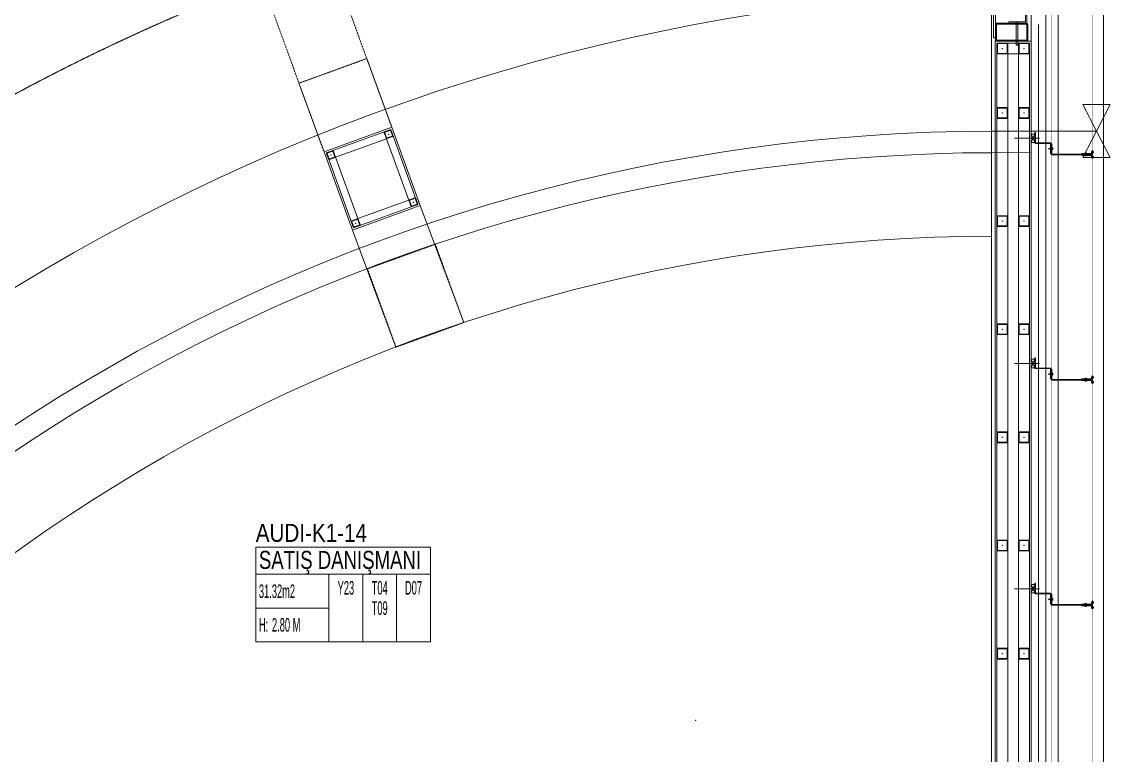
# Model space of a CAD drawing. Extents: x -2749 to 23780, y -1311 to 8245.
# Drawn here: x 10168 to 10772, y 492 to 899 of the extents above; entities that cross this region are included whole.
import ezdxf
from ezdxf.enums import TextEntityAlignment as Align

# ---------------------------------------------------------------- set-up
doc = ezdxf.new("R2010")
doc.units = 0
doc.header["$MEASUREMENT"] = 0
for name, pattern in [('DASHED2', [0.375, 0.25, -0.125]), ('DOT2', [0.125, 0, -0.125]), ('HIDDEN', [0.375, 0.25, -0.125])]:
    doc.linetypes.add(name, pattern=pattern)
doc.layers.get('0').update_dxf_attribs({"color": 9, "lineweight": 9})
for name, color, linetype, lineweight in [('-M-YNGN-SPR', 251, 'Continuous', 9), ('06C', 9, 'Continuous', 9), ('06D', 9, 'Continuous', 9), ('10', 9, 'Continuous', 9), ('11', 9, 'Continuous', 9), ('20', 9, 'DOT2', 9), ('21', 9, 'Continuous', 9), ('33', 9, 'BATTING', 9), ('35', 9, 'Continuous', 9), ('40', 9, 'Continuous', 9), ('40B', 9, 'Continuous', 9)]:
    doc.layers.add(name, color=color, linetype=linetype, lineweight=lineweight)
doc.styles.add('Arial', font='arial.ttf', dxfattribs={"height": 2.5})
doc.styles.add('MuuM_TEXT-STANDART', font='ARIALN.TTF')
doc.linetypes.add('BATTING', pattern='A,0.0001,-0.1,[134,ltypeshp.shx,S=0.1,R=0,X=-0.1,Y=0],-0.2,[134,ltypeshp.shx,S=0.1,R=180,X=0.1,Y=0],-0.1', length=0.4001)

# ---------------------------------------------------------------- blocks, each defined once
blk = doc.blocks.new('p- alum kaplama profil')
at = {"lineweight": 13}
blk.add_lwpolyline([(7.12, 12.59), (7.12, 26.49)], dxfattribs=at)
at = {"lineweight": 18}
blk.add_lwpolyline([(4.09, 6.16), (-1.41, 6.16), (-1.41, 6.46), (4.09, 6.46, 0.414214), (4.29, 6.66), (4.29, 14.66, -0.414214), (4.79, 15.16), (10.29, 15.16), (10.29, 14.86), (4.79, 14.86, 0.414214), (4.59, 14.66), (4.59, 6.66, -0.414214)], format="xyb", close=True, dxfattribs=at)
at = {"lineweight": 5}
blk.add_lwpolyline([(9.44, 15.16), (4.79, 15.16), (4.79, 17.16), (9.44, 17.16)], close=True, dxfattribs=at)
for points in [[(4.79, 15.16), (9.44, 17.16)], [(9.44, 15.16), (4.79, 17.16)]]:
    blk.add_lwpolyline(points, dxfattribs=at)
blk.add_lwpolyline([(-2.06, 5.56), (-2.06, -2.34), (-2.06, -15.69), (-1.66, -15.69), (-1.66, -2.34), (-1.66, 5.56), (-1.66, 5.56), (-1.66, 5.57), (-1.66, 5.57), (-1.66, 5.58), (-1.66, 5.58), (-1.65, 5.59), (-1.65, 5.59), (-1.65, 5.59), (-1.65, 5.6), (-1.65, 5.6), (-1.64, 5.61), (-1.64, 5.61), (-1.64, 5.62), (-1.64, 5.62), (-1.63, 5.62), (-1.63, 5.63), (-1.63, 5.63), (-1.62, 5.63), (-1.62, 5.64), (-1.61, 5.64), (-1.61, 5.64), (-1.61, 5.64), (-1.6, 5.65), (-1.6, 5.65), (-1.59, 5.65), (-1.59, 5.65), (-1.58, 5.65), (-1.58, 5.65), (-1.57, 5.66), (-1.57, 5.66), (-1.56, 5.66), (-1.56, 5.66), (3.94, 5.66), (3.94, 6.06), (-1.56, 6.06), (-1.58, 6.06), (-1.61, 6.05), (-1.63, 6.05), (-1.66, 6.05), (-1.68, 6.04), (-1.7, 6.03), (-1.73, 6.03), (-1.75, 6.02), (-1.77, 6.01), (-1.79, 6), (-1.82, 5.99), (-1.84, 5.97), (-1.86, 5.96), (-1.88, 5.94), (-1.89, 5.93), (-1.91, 5.91), (-1.93, 5.89), (-1.95, 5.87), (-1.96, 5.85), (-1.97, 5.83), (-1.99, 5.81), (-2, 5.79), (-2.01, 5.77), (-2.02, 5.75), (-2.03, 5.72), (-2.04, 5.7), (-2.04, 5.68), (-2.05, 5.65), (-2.05, 5.63), (-2.06, 5.61), (-2.06, 5.58)], close=True)
blk.add_lwpolyline([(-1.66, -2.34), (-2.06, -2.34)])
for points in [[(-2.36, -10.84), (-2.36, -16.39), (-2.36, -16.39, -0.414214), (-2.51, -16.54), (-2.51, -16.54), (-4.06, -16.54), (-4.06, -16.84), (-2.51, -16.84), (-2.51, -16.84, 0.414214), (-2.06, -16.39), (-2.06, -10.84)], [(-1.36, -10.84), (-1.66, -10.84), (-1.66, -16.39, 0.414214), (-1.21, -16.84), (-1.21, -16.84), (0.34, -16.84), (0.34, -16.54), (-1.21, -16.54), (-1.21, -16.54, -0.414214), (-1.36, -16.39), (-1.36, -16.39)]]:
    blk.add_lwpolyline(points, format="xyb", close=True)
for points in [[(1.61, 6.87, -10), (0.98, 6.96, -10)], [(1.56, 7.05, -10), (1.02, 7.13, -10)], [(1.05, 6.91, -10), (1.29, 7.56, -10)], [(1.29, 4.93, -10), (1.29, 7.8, -10)], [(1.53, 6.82, -10), (1.29, 7.56, -10)], [(1.29, 6.16, -10), (1.29, 6.26, -10)], [(0.67, 5.66, -10), (1.91, 5.66, -10)], [(0.67, 5.66, -10), (0.67, 5.64, -10), (0.67, 5.62, -10), (0.67, 5.6, -10), (0.68, 5.58, -10), (0.68, 5.56, -10), (0.69, 5.54, -10), (0.69, 5.52, -10), (0.7, 5.5, -10), (0.7, 5.48, -10), (0.71, 5.46, -10), (0.72, 5.45, -10), (0.73, 5.43, -10), (0.74, 5.41, -10), (0.75, 5.4, -10), (0.76, 5.38, -10), (0.77, 5.36, -10), (0.79, 5.35, -10), (0.8, 5.33, -10), (0.81, 5.32, -10), (0.83, 5.31, -10), (0.84, 5.29, -10), (0.86, 5.28, -10), (0.87, 5.27, -10), (0.89, 5.26, -10), (0.91, 5.25, -10), (0.92, 5.24, -10), (0.94, 5.23, -10), (0.96, 5.22, -10), (0.98, 5.21, -10), (1, 5.21, -10), (1.02, 5.2, -10), (1.03, 5.2, -10)], [(0.96, 5.66, -10), (0.97, 5.66, -10), (0.97, 5.66, -10), (0.97, 5.66, -10), (0.98, 5.66, -10), (0.98, 5.66, -10), (0.99, 5.66, -10), (0.99, 5.66, -10), (1, 5.66, -10), (1, 5.67, -10), (1, 5.67, -10), (1.01, 5.67, -10), (1.01, 5.67, -10), (1.01, 5.67, -10), (1.02, 5.68, -10), (1.02, 5.68, -10), (1.02, 5.68, -10), (1.03, 5.69, -10), (1.03, 5.69, -10), (1.03, 5.69, -10), (1.04, 5.7, -10), (1.04, 5.7, -10), (1.04, 5.7, -10), (1.04, 5.71, -10), (1.04, 5.71, -10), (1.05, 5.72, -10), (1.05, 5.72, -10), (1.05, 5.72, -10), (1.05, 5.73, -10), (1.05, 5.73, -10), (1.05, 5.74, -10), (1.05, 5.74, -10), (1.05, 5.75, -10)], [(1.33, 5.85, -10), (0.98, 5.88, -10)], [(1.03, 5.2, -10), (1.04, 5.2, -10), (1.05, 5.19, -10), (1.05, 5.19, -10), (1.06, 5.19, -10), (1.06, 5.19, -10), (1.07, 5.19, -10), (1.07, 5.19, -10), (1.08, 5.19, -10), (1.08, 5.19, -10), (1.09, 5.19, -10), (1.09, 5.18, -10), (1.1, 5.18, -10), (1.1, 5.18, -10), (1.11, 5.18, -10), (1.11, 5.18, -10), (1.12, 5.18, -10), (1.12, 5.18, -10), (1.13, 5.18, -10), (1.13, 5.18, -10), (1.14, 5.18, -10), (1.15, 5.18, -10), (1.15, 5.18, -10), (1.16, 5.17, -10), (1.16, 5.17, -10), (1.17, 5.17, -10), (1.17, 5.17, -10), (1.18, 5.17, -10), (1.18, 5.17, -10), (1.19, 5.17, -10), (1.19, 5.17, -10), (1.2, 5.17, -10), (1.2, 5.17, -10)], [(1.05, 5.83, -10), (1.05, 6.01, -10)], [(1.05, 5.75, -10), (1.05, 5.83, -10)], [(1.2, 5.17, -10), (1.2, 5.2, -10)], [(1.38, 5.2, -10), (1.2, 5.2, -10)], [(1.38, 5.17, -10), (1.38, 5.2, -10)], [(1.38, 5.17, -10), (1.38, 5.17, -10), (1.39, 5.17, -10), (1.39, 5.17, -10), (1.4, 5.17, -10), (1.41, 5.17, -10), (1.41, 5.17, -10), (1.42, 5.17, -10), (1.42, 5.17, -10), (1.43, 5.17, -10), (1.43, 5.18, -10), (1.44, 5.18, -10), (1.44, 5.18, -10), (1.45, 5.18, -10), (1.45, 5.18, -10), (1.46, 5.18, -10), (1.46, 5.18, -10), (1.47, 5.18, -10), (1.47, 5.18, -10), (1.48, 5.18, -10), (1.48, 5.18, -10), (1.49, 5.18, -10), (1.5, 5.19, -10), (1.5, 5.19, -10), (1.51, 5.19, -10), (1.51, 5.19, -10), (1.52, 5.19, -10), (1.52, 5.19, -10), (1.53, 5.19, -10), (1.53, 5.19, -10), (1.54, 5.19, -10), (1.54, 5.2, -10), (1.55, 5.2, -10)], [(1.53, 5.75, -10), (1.53, 5.92, -10)], [(1.53, 5.75, -10), (1.53, 5.74, -10), (1.53, 5.74, -10), (1.53, 5.73, -10), (1.53, 5.73, -10), (1.53, 5.72, -10), (1.54, 5.72, -10), (1.54, 5.72, -10), (1.54, 5.71, -10), (1.54, 5.71, -10), (1.54, 5.7, -10), (1.54, 5.7, -10), (1.55, 5.7, -10), (1.55, 5.69, -10), (1.55, 5.69, -10), (1.55, 5.69, -10), (1.56, 5.68, -10), (1.56, 5.68, -10), (1.56, 5.68, -10), (1.57, 5.67, -10), (1.57, 5.67, -10), (1.58, 5.67, -10), (1.58, 5.67, -10), (1.58, 5.67, -10), (1.59, 5.66, -10), (1.59, 5.66, -10), (1.6, 5.66, -10), (1.6, 5.66, -10), (1.6, 5.66, -10), (1.61, 5.66, -10), (1.61, 5.66, -10), (1.62, 5.66, -10), (1.62, 5.66, -10)], [(1.55, 5.2, -10), (1.57, 5.2, -10), (1.59, 5.21, -10), (1.6, 5.21, -10), (1.62, 5.22, -10), (1.64, 5.23, -10), (1.66, 5.24, -10), (1.68, 5.25, -10), (1.69, 5.26, -10), (1.71, 5.27, -10), (1.73, 5.28, -10), (1.74, 5.29, -10), (1.76, 5.31, -10), (1.77, 5.32, -10), (1.78, 5.33, -10), (1.8, 5.35, -10), (1.81, 5.36, -10), (1.82, 5.38, -10), (1.83, 5.4, -10), (1.84, 5.41, -10), (1.85, 5.43, -10), (1.86, 5.45, -10), (1.87, 5.46, -10), (1.88, 5.48, -10), (1.89, 5.5, -10), (1.89, 5.52, -10), (1.9, 5.54, -10), (1.9, 5.56, -10), (1.9, 5.58, -10), (1.91, 5.6, -10), (1.91, 5.62, -10), (1.91, 5.64, -10), (1.91, 5.66, -10)], [(-3.84, -17.04, 0), (-3.81, -17.07, 0), (-3.78, -17.1, 0), (-3.75, -17.12, 0), (-3.72, -17.15, 0), (-3.69, -17.17, 0), (-3.66, -17.19, 0), (-3.62, -17.21, 0), (-3.59, -17.23, 0), (-3.55, -17.24, 0), (-3.52, -17.26, 0), (-3.48, -17.27, 0), (-3.44, -17.28, 0), (-3.4, -17.28, 0), (-3.36, -17.29, 0), (-3.32, -17.29, 0), (-3.29, -17.29, 0), (-3.25, -17.29, 0), (-3.21, -17.29, 0), (-3.17, -17.28, 0), (-3.13, -17.28, 0), (-3.09, -17.27, 0), (-3.06, -17.26, 0), (-3.02, -17.24, 0), (-2.98, -17.23, 0), (-2.95, -17.21, 0), (-2.91, -17.19, 0), (-2.88, -17.17, 0), (-2.85, -17.15, 0), (-2.82, -17.12, 0), (-2.79, -17.1, 0), (-2.76, -17.07, 0), (-2.73, -17.04, 0)], [(-3.29, -17.04, 0), (-3.84, -17.04, 0)], [(-2.85, -16.54, 0), (-2.86, -16.51, 0), (-2.87, -16.47, 0), (-2.89, -16.44, 0), (-2.91, -16.41, 0), (-2.93, -16.38, 0), (-2.96, -16.35, 0), (-2.98, -16.33, 0), (-3.01, -16.31, 0), (-3.04, -16.29, 0), (-3.07, -16.27, 0), (-3.11, -16.25, 0), (-3.14, -16.24, 0), (-3.18, -16.23, 0), (-3.21, -16.22, 0), (-3.25, -16.22, 0), (-3.29, -16.22, 0), (-3.32, -16.22, 0), (-3.36, -16.22, 0), (-3.39, -16.23, 0), (-3.43, -16.24, 0), (-3.46, -16.25, 0), (-3.5, -16.27, 0), (-3.53, -16.29, 0), (-3.56, -16.31, 0), (-3.59, -16.33, 0), (-3.61, -16.35, 0), (-3.64, -16.38, 0), (-3.66, -16.41, 0), (-3.68, -16.44, 0), (-3.7, -16.47, 0), (-3.71, -16.51, 0), (-3.73, -16.54, 0)], [(-3.29, -16.54, 0), (-3.73, -16.54, 0)], [(-3.29, -16.54, 0), (-3.55, -16.54, 0)], [(-3.55, -16.54, 0), (-3.29, -16.54, 0)], [(-3.55, -17.04, 0), (-3.55, -16.54, 0)], [(-3.29, -17.54, 0), (-3.29, -16.04, 0)], [(-3.29, -16.54, 0), (-2.85, -16.54, 0)], [(-3.29, -16.54, 0), (-3.03, -16.54, 0)], [(-3.03, -16.54, 0), (-3.29, -16.54, 0)], [(-3.29, -17.04, 0), (-2.73, -17.04, 0)], [(-3.03, -17.04, 0), (-3.03, -16.54, 0)], [(-2.86, -13.04, 0), (-0.86, -13.04, 0)], [(-2.36, -12.52, 0), (-2.4, -12.53, 0), (-2.43, -12.56, 0), (-2.47, -12.58, 0), (-2.5, -12.6, 0), (-2.53, -12.63, 0), (-2.56, -12.66, 0), (-2.59, -12.69, 0), (-2.61, -12.73, 0), (-2.63, -12.76, 0), (-2.65, -12.8, 0), (-2.67, -12.84, 0), (-2.68, -12.88, 0), (-2.69, -12.92, 0), (-2.7, -12.96, 0), (-2.71, -13, 0), (-2.71, -13.04, 0), (-2.71, -13.08, 0), (-2.7, -13.13, 0), (-2.69, -13.17, 0), (-2.68, -13.21, 0), (-2.67, -13.25, 0), (-2.65, -13.28, 0), (-2.63, -13.32, 0), (-2.61, -13.36, 0), (-2.59, -13.39, 0), (-2.56, -13.42, 0), (-2.53, -13.45, 0), (-2.5, -13.48, 0), (-2.47, -13.51, 0), (-2.43, -13.53, 0), (-2.4, -13.55, 0), (-2.36, -13.57, 0)], [(-2.36, -13.04, 0), (-2.36, -12.52, 0)], [(-2.36, -13.04, 0), (-2.36, -12.73, 0)], [(-2.36, -12.73, 0), (-2.36, -13.04, 0)], [(-1.36, -12.73, 0), (-2.36, -12.73, 0)], [(-2.36, -13.04, 0), (-2.36, -13.36, 0)], [(-2.36, -13.04, 0), (-2.36, -13.57, 0)], [(-2.36, -13.36, 0), (-2.36, -13.04, 0)], [(-1.36, -13.36, 0), (-2.36, -13.36, 0)], [(-1.36, -13.04, 0), (-1.36, -12.37, 0)], [(-1.36, -13.72, 0), (-1.32, -13.68, 0), (-1.29, -13.65, 0), (-1.26, -13.61, 0), (-1.23, -13.58, 0), (-1.2, -13.54, 0), (-1.18, -13.5, 0), (-1.16, -13.45, 0), (-1.14, -13.41, 0), (-1.12, -13.37, 0), (-1.1, -13.32, 0), (-1.09, -13.28, 0), (-1.08, -13.23, 0), (-1.07, -13.18, 0), (-1.06, -13.14, 0), (-1.06, -13.09, 0), (-1.06, -13.04, 0), (-1.06, -12.99, 0), (-1.06, -12.95, 0), (-1.07, -12.9, 0), (-1.08, -12.85, 0), (-1.09, -12.81, 0), (-1.1, -12.76, 0), (-1.12, -12.72, 0), (-1.14, -12.67, 0), (-1.16, -12.63, 0), (-1.18, -12.59, 0), (-1.2, -12.55, 0), (-1.23, -12.51, 0), (-1.26, -12.47, 0), (-1.29, -12.43, 0), (-1.32, -12.4, 0), (-1.36, -12.37, 0)], [(-1.36, -13.04, 0), (-1.36, -13.72, 0)], [(-0.56, -17.04, 0), (-1.11, -17.04, 0)], [(0, -17.04, 0), (-0.03, -17.07, 0), (-0.06, -17.1, 0), (-0.09, -17.12, 0), (-0.12, -17.15, 0), (-0.15, -17.17, 0), (-0.18, -17.19, 0), (-0.22, -17.21, 0), (-0.25, -17.23, 0), (-0.29, -17.24, 0), (-0.33, -17.26, 0), (-0.36, -17.27, 0), (-0.4, -17.28, 0), (-0.44, -17.28, 0), (-0.48, -17.29, 0), (-0.52, -17.29, 0), (-0.56, -17.29, 0), (-0.59, -17.29, 0), (-0.63, -17.29, 0), (-0.67, -17.28, 0), (-0.71, -17.28, 0), (-0.75, -17.27, 0), (-0.79, -17.26, 0), (-0.82, -17.24, 0), (-0.86, -17.23, 0), (-0.89, -17.21, 0), (-0.93, -17.19, 0), (-0.96, -17.17, 0), (-0.99, -17.15, 0), (-1.02, -17.12, 0), (-1.05, -17.1, 0), (-1.08, -17.07, 0), (-1.11, -17.04, 0)], [(-1, -16.54, 0), (-0.98, -16.51, 0), (-0.97, -16.47, 0), (-0.95, -16.44, 0), (-0.93, -16.41, 0), (-0.91, -16.38, 0), (-0.88, -16.35, 0), (-0.86, -16.33, 0), (-0.83, -16.31, 0), (-0.8, -16.29, 0), (-0.77, -16.27, 0), (-0.73, -16.25, 0), (-0.7, -16.24, 0), (-0.66, -16.23, 0), (-0.63, -16.22, 0), (-0.59, -16.22, 0), (-0.56, -16.22, 0), (-0.52, -16.22, 0), (-0.48, -16.22, 0), (-0.45, -16.23, 0), (-0.41, -16.24, 0), (-0.38, -16.25, 0), (-0.34, -16.27, 0), (-0.31, -16.29, 0), (-0.28, -16.31, 0), (-0.25, -16.33, 0), (-0.23, -16.35, 0), (-0.2, -16.38, 0), (-0.18, -16.41, 0), (-0.16, -16.44, 0), (-0.14, -16.47, 0), (-0.13, -16.51, 0), (-0.12, -16.54, 0)], [(-0.56, -16.54, 0), (-1, -16.54, 0)], [(-0.56, -16.54, 0), (-0.82, -16.54, 0)], [(-0.82, -16.54, 0), (-0.56, -16.54, 0)], [(-0.82, -17.04, 0), (-0.82, -16.54, 0)], [(-0.56, -17.54, 0), (-0.56, -16.04, 0)], [(-0.56, -16.54, 0), (-0.3, -16.54, 0)], [(-0.56, -16.54, 0), (-0.12, -16.54, 0)], [(-0.3, -16.54, 0), (-0.56, -16.54, 0)], [(-0.56, -17.04, 0), (0, -17.04, 0)], [(-0.3, -17.04, 0), (-0.3, -16.54, 0)]]:
    blk.add_polyline3d(points)
blk = doc.blocks.new('p-cam dönüş noktası')
at = {"layer": '21', "elevation": 0}
for points in [[(-26.5, 56.83), (-34.04, 56.83), (-26.5, 42.14)], [(-26.5, 56.83), (-18.95, 56.83), (-26.5, 42.14)], [(-26.5, 27.45), (-34.04, 27.45), (-26.5, 42.14)], [(-26.5, 27.45), (-18.95, 27.45), (-26.5, 42.14)]]:
    blk.add_lwpolyline(points, dxfattribs=at)
at = {"layer": '21', "linetype": 'DASHED2', "elevation": 0}
blk.add_lwpolyline([(-26.5, 42.14), (-84.7, 42.14)], dxfattribs=at)
at = {"layer": '21', "style": 'MuuM_TEXT-STANDART'}
for s, p in [('CAM DÖNÜŞ ', (0, 0)), ('NOKTASI', (19.23, 10.07))]:
    blk.add_text(s, height=10, rotation=90, dxfattribs=at).set_placement(p)
blk = doc.blocks.new('0_roomno2-flat-2')
at = {"layer": '21'}
blk.add_lwpolyline([(96.88, -52.5), (0, -52.5), (0, 0), (96.88, 0)], close=True, dxfattribs=at)
for points in [[(0, -15), (96.88, -15)], [(40.62, -15), (40.62, -52.5)], [(59.38, -15), (59.38, -52.5)], [(78.12, -15), (78.12, -52.5)], [(0, -33.75), (40.62, -33.75)]]:
    blk.add_lwpolyline(points, dxfattribs=at)
at = {"layer": '21', "style": 'MuuM_TEXT-STANDART', "width": 0.6}
blk.add_text('H:', height=7.5, dxfattribs=at).set_placement((1.75, -43.04), align=Align.MIDDLE_LEFT)
at = {"layer": '21', "style": 'Arial'}
blk.add_attdef('ODANO', (0, 5.85), '', height=10, dxfattribs=at)
blk.add_attdef('MEKANADI', text='', height=10, dxfattribs=at).set_placement((1.75, -15), align=Align.BOTTOM_LEFT)
at = {"layer": '21', "style": 'MuuM_TEXT-STANDART', "width": 0.6}
for tag, p in [('M2', (1.75, -24.38)), ('TEMIZTAVANYUKSEKLIGI', (9, -43.04))]:
    blk.add_attdef(tag, text='', height=7.5, dxfattribs=at).set_placement(p, align=Align.MIDDLE_LEFT)
for tag, p in [('YER01', (50, -22.5)), ('TAVAN01', (68.75, -22.5)), ('DUVAR01', (87.5, -22.5)), ('YER02', (50, -33.75)), ('TAVAN02', (68.75, -33.75)), ('DUVAR02', (87.5, -33.75)), ('YER03', (50, -45)), ('TAVAN03', (68.75, -45)), ('DUVAR03', (87.5, -45))]:
    blk.add_attdef(tag, text='', height=7.5, dxfattribs=at).set_placement(p, align=Align.MIDDLE_CENTER)
blk = doc.blocks.new('Prf-40x40')
for points in [[(1.5, -2), (-1.5, -2, -0.414214), (-2, -1.5), (-2, 1.5, -0.414214), (-1.5, 2), (1.5, 2, -0.414214), (2, 1.5), (2, -1.5, -0.414214)], [(1.5, -1.7), (-1.5, -1.7, -0.414214), (-1.7, -1.5), (-1.7, 1.5, -0.414214), (-1.5, 1.7), (1.5, 1.7, -0.414214), (1.7, 1.5), (1.7, -1.5, -0.414214)]]:
    blk.add_lwpolyline(points, format="xyb", close=True)
blk.add_point((0, 0))
blk = doc.blocks.new('p-kolon-eğri-3')
blk.add_lwpolyline([(29.51, -35.57), (60.28, -9.97), (86.19, -41.15), (55.45, -66.74)], close=True)
at = {"layer": '06C'}
blk.add_lwpolyline([(115.72, -76.67), (84.96, -102.23), (129.46, -155.33), (160.36, -129.66), (115.72, -76.67)], close=True, dxfattribs=at)
at = {"layer": '06D'}
blk.add_lwpolyline([(62.48, -67.35), (85.61, -95.19), (108.68, -76.02), (85.56, -48.18)], close=True, dxfattribs=at)
at = {"layer": '11'}
for points in [[(55.44, -66.7), (84.96, -102.23), (115.72, -76.67), (86.21, -41.13)], [(56.85, -66.83), (85.09, -100.83), (114.31, -76.54), (86.08, -42.54)]]:
    blk.add_lwpolyline(points, close=True, dxfattribs=at)
at = {"layer": '20', "lineweight": 0}
for points in [[(0, 0), (29.51, -35.53), (60.28, -9.97), (30.77, 25.57)], [(100.08, -119.69), (129.6, -155.22), (160.36, -129.66), (130.85, -94.12)]]:
    blk.add_lwpolyline(points, close=True, dxfattribs=at)
for points in [[(60.28, -9.97), (86.21, -41.13)], [(29.49, -35.55), (55.43, -66.72)]]:
    blk.add_lwpolyline(points, dxfattribs=at)
at = {"layer": '10', "xscale": -0.9999999999999998, "rotation": 129.7265167688524}
for p in [(85.82, -45.36), (59.67, -67.09), (111.51, -76.27), (85.35, -98)]:
    blk.add_blockref('Prf-40x40', p, dxfattribs=at)
blk = doc.blocks.new('prf-60x60')
for points in [[(-2.5, -6), (2.5, -6, 0.414214), (3, -5.5), (3, -0.5, 0.414214), (2.5, 0), (-2.5, 0, 0.414214), (-3, -0.5), (-3, -5.5, 0.414214)], [(-2.5, -5.7), (2.5, -5.7, 0.414214), (2.7, -5.5), (2.7, -0.5, 0.414214), (2.5, -0.3), (-2.5, -0.3, 0.414214), (-2.7, -0.5), (-2.7, -5.5, 0.414214)]]:
    blk.add_lwpolyline(points, format="xyb", close=True)
at = {"color": 252}
blk.add_point((0, -3), dxfattribs=at)
blk = doc.blocks.new('1.KAT PLANI')
at = {"layer": '06C'}
blk.add_lwpolyline([(10767.5, 906.95), (10767.5, 906.95), (10767.5, 285), (9765.58, 285)], dxfattribs=at)
at = {"layer": '06D'}
for points in [[(10735.5, 906.65), (10735.5, 317), (9765.58, 317)], [(10742.5, 906.65), (10742.5, 906.65), (10742.5, 310), (9765.88, 310)], [(10714.5, 425), (10714.5, 880.77), (10720.5, 880.77), (10720.5, 332), (9799.76, 332), (9799.76, 338), (9927.5, 338), (9927.5, 344)]]:
    blk.add_lwpolyline(points, dxfattribs=at)
at = {"layer": '10'}
for points, const_width in [([(10761.5, 906.95), (10761.5, 291), (9765.58, 291)], 0.2), ([(10738.5, 906.65), (10738.5, 314), (9765.58, 314)], 0.1)]:
    blk.add_lwpolyline(points, dxfattribs=dict(at, const_width=const_width))
blk.add_lwpolyline([(10715.05, 897.77), (10725.05, 897.77), (10725.05, 907.25), (10724.25, 907.25), (10724.25, 898.57), (10724.25, 898.57), (10715.05, 898.57)], close=True, dxfattribs=at)
for points in [[(10725.62, 888.47), (10725.62, 897.07, 0.412203), (10724.92, 897.77), (10708.32, 897.77, 0.414214), (10707.62, 897.07), (10707.62, 888.47, 0.414214), (10708.32, 887.77), (10724.92, 887.77, 0.414214), (10725.62, 888.47), (10725.62, 897.07)], [(10725.06, 896.79), (10725.06, 888.75, -0.414214), (10724.64, 888.33), (10708.6, 888.33, -0.414214), (10708.18, 888.75), (10708.18, 896.79, -0.414214), (10708.6, 897.21), (10724.64, 897.21, -0.414214), (10725.06, 896.79, -1)]]:
    blk.add_lwpolyline(points, format="xyb", dxfattribs=at)
blk.add_lwpolyline([(10719.15, 898.57), (10719.15, 885.75), (10719.28, 885.57), (10720.02, 885.57), (10720.15, 885.75), (10720.15, 898.57)], dxfattribs=at)
at = {"layer": '11'}
for points in [[(10707.62, 889.77), (10707.62, 906.25), (10724.25, 906.25), (10724.25, 907.25), (10706.62, 907.25), (10706.62, 889.77)], [(10707.5, 887.77), (10727.5, 887.77), (10727.5, 325), (9792.76, 325), (9792.76, 345), (10707.5, 345)]]:
    blk.add_lwpolyline(points, close=True, dxfattribs=at)
blk.add_lwpolyline([(10708.5, 425), (10708.5, 886.77), (10726.5, 886.77), (10726.5, 326), (9793.76, 326), (9793.76, 344), (9927.5, 344)], dxfattribs=at)
at = {"layer": '20', "linetype": 'HIDDEN', "lineweight": 0}
blk.add_lwpolyline([(9468.15, 347.65, -0.306499), (10707.5, 1186.14, -0.306499)], format="xyb", dxfattribs=at)
at = {"layer": '33', "ltscale": 0.4}
blk.add_lwpolyline([(9773.88, 320.98), (10731.53, 321.02), (10731.5, 897.1), (10731.5, 897.1)], dxfattribs=at)
at = {"layer": '40'}
for points in [[(9868.11, 347), (9774.93, 347), (9765.28, 328.25), (9765.28, 326.05), (7108.55, 326.05), (7108.55, 704.15), (7109.42, 704.15, -0.030791), (7737.75, 1104.54), (7703.07, 1167.17, -0.099521), (10004.84, 1897.89), (10012.63, 1826.73, -0.029535), (10726.45, 1862.43), (10726.45, 1862.43), (10726.45, 907.25), (10705.5, 907.25), (10705.5, 825.97, 0.264688)], [(9868.11, 347), (9925.5, 347), (9925.5, 427), (10009.5, 427), (10009.5, 347), (10625.5, 347), (10625.5, 427), (10705.5, 427), (10705.5, 825.97, 0.264688), (9868.11, 347)]]:
    blk.add_lwpolyline(points, format="xyb", close=True, dxfattribs=at)
for radius, start, end in [(1335.19, 90.11753, 151.29693), (1144.79, 90, 155.56908), (987, 90.11753, 151.29693), (928.74, 90.11753, 151.29693)]:
    blk.add_arc((10707.5, -149.03), radius, start, end, dxfattribs=at)
at = {"layer": '40B'}
for points in [[(7107.5, 770.11, -0.130102), (10006.37, 1883.89), (9994.68, 1990.76, -0.029312), (10727.44, 2027.57), (10727.5, 916.43, 0.271408), (9762.5, 325), (7107.5, 325)], [(10004.84, 1897.89), (10012.63, 1826.73, -0.029535), (10726.45, 1862.43), (10730.2, 1862.43), (10730.2, 907.23), (10727.5, 907.23), (10727.5, 826.02), (10705.5, 825.97, 0.264688), (9868.11, 347), (9868.11, 325), (7104.8, 325), (7104.8, 861.38), (7110.87, 861.37, -0.029998), (7676.22, 1215.64), (7703.07, 1167.17, -0.099521)], [(10727.5, 916.43), (10727.5, 325), (9762.5, 325, -0.271408), (10727.5, 916.43)], [(10727.5, 916.43), (10727.5, 325), (9762.5, 325, -0.271408), (10727.5, 916.43)], [(10727.5, 826.02), (10727.5, 325), (9868.11, 325), (9868.11, 347, -0.264688), (10705.5, 825.97), (10727.5, 826.02)]]:
    blk.add_lwpolyline(points, format="xyb", close=True, dxfattribs=at)
at = {"rotation": 340.2644931159894}
blk.add_blockref('p-kolon-eğri-3', (10305.64, 907.92), dxfattribs=at)
blk.add_blockref('p-cam dönüş noktası', (10790.18, 795.83))
ref = blk.add_blockref('0_roomno2-flat-2', (10297.43, 607.01))
ref.add_attrib('ODANO', 'AUDI-K1-14', dxfattribs={"layer": '21', "height": 10, "style": 'MuuM_TEXT-STANDART'}).set_placement((10297.43, 607.01), align=Align.BOTTOM_LEFT)
ref.add_attrib('MEKANADI', 'SATIŞ DANIŞMANI', dxfattribs={"layer": '21', "height": 10, "style": 'MuuM_TEXT-STANDART', "width": 0.9}).set_placement((10299.18, 592.01), align=Align.BOTTOM_LEFT)
ref.add_attrib('M2', '31.32m2', dxfattribs={"layer": '21', "height": 7.5, "style": 'MuuM_TEXT-STANDART', "width": 0.6}).set_placement((10299.18, 582.63), align=Align.MIDDLE_LEFT)
ref.add_attrib('TEMIZTAVANYUKSEKLIGI', '2.80 M', dxfattribs={"layer": '21', "height": 7.5, "style": 'MuuM_TEXT-STANDART', "width": 0.6}).set_placement((10306.43, 563.97), align=Align.MIDDLE_LEFT)
ref.add_attrib('YER01', 'Y23', dxfattribs={"layer": '21', "height": 7.5, "style": 'MuuM_TEXT-STANDART', "width": 0.6}).set_placement((10347.43, 584.51), align=Align.MIDDLE_CENTER)
ref.add_attrib('TAVAN01', 'T04', dxfattribs={"layer": '21', "height": 7.5, "style": 'MuuM_TEXT-STANDART', "width": 0.6}).set_placement((10366.18, 584.51), align=Align.MIDDLE_CENTER)
ref.add_attrib('DUVAR01', 'D07', dxfattribs={"layer": '21', "height": 7.5, "style": 'MuuM_TEXT-STANDART', "width": 0.6}).set_placement((10384.93, 584.51), align=Align.MIDDLE_CENTER)
ref.add_attrib('TAVAN02', 'T09', dxfattribs={"layer": '21', "height": 7.5, "style": 'MuuM_TEXT-STANDART', "width": 0.6}).set_placement((10366.18, 573.26), align=Align.MIDDLE_CENTER)
at = {"layer": '10'}
for name, p, rotation in [('prf-60x60', (10714.5, 883.77), 270), ('prf-60x60', (10726.5, 883.77), 270), ('prf-60x60', (10714.5, 848), 270), ('prf-60x60', (10726.5, 848), 270), ('p- alum kaplama profil', (10744.66, 826.86), 90), ('prf-60x60', (10714.5, 788), 270), ('prf-60x60', (10726.5, 788), 270), ('prf-60x60', (10714.5, 728), 270), ('prf-60x60', (10726.5, 728), 270), ('p- alum kaplama profil', (10744.66, 701.86), 90), ('prf-60x60', (10714.5, 668), 270), ('prf-60x60', (10726.5, 668), 270), ('prf-60x60', (10714.5, 608), 270), ('prf-60x60', (10726.5, 608), 270), ('p- alum kaplama profil', (10744.66, 576.86), 90), ('prf-60x60', (10714.5, 548), 270), ('prf-60x60', (10726.5, 548), 270)]:
    blk.add_blockref(name, p, dxfattribs=dict(at, rotation=rotation))

msp = doc.modelspace()

# ---------------------------------------------------------------- linework, layer by layer
at = {"layer": '-M-YNGN-SPR'}
msp.add_point((10541.44, 511.06), dxfattribs=at)
at = {"layer": '20', "linetype": 'HIDDEN'}
msp.add_arc((10707.5, -149.03), 1144.79, 90, 155.56908, dxfattribs=at)
at = {"layer": '35'}
msp.add_arc((10707.5, -149.03), 975, 90.11753, 149.41968, dxfattribs=at)

# ---------------------------------------------------------------- block references
at = {"layer": '06D'}
msp.add_blockref('1.KAT PLANI', (0, 0), dxfattribs=at)

doc.saveas('drawing.dxf')
